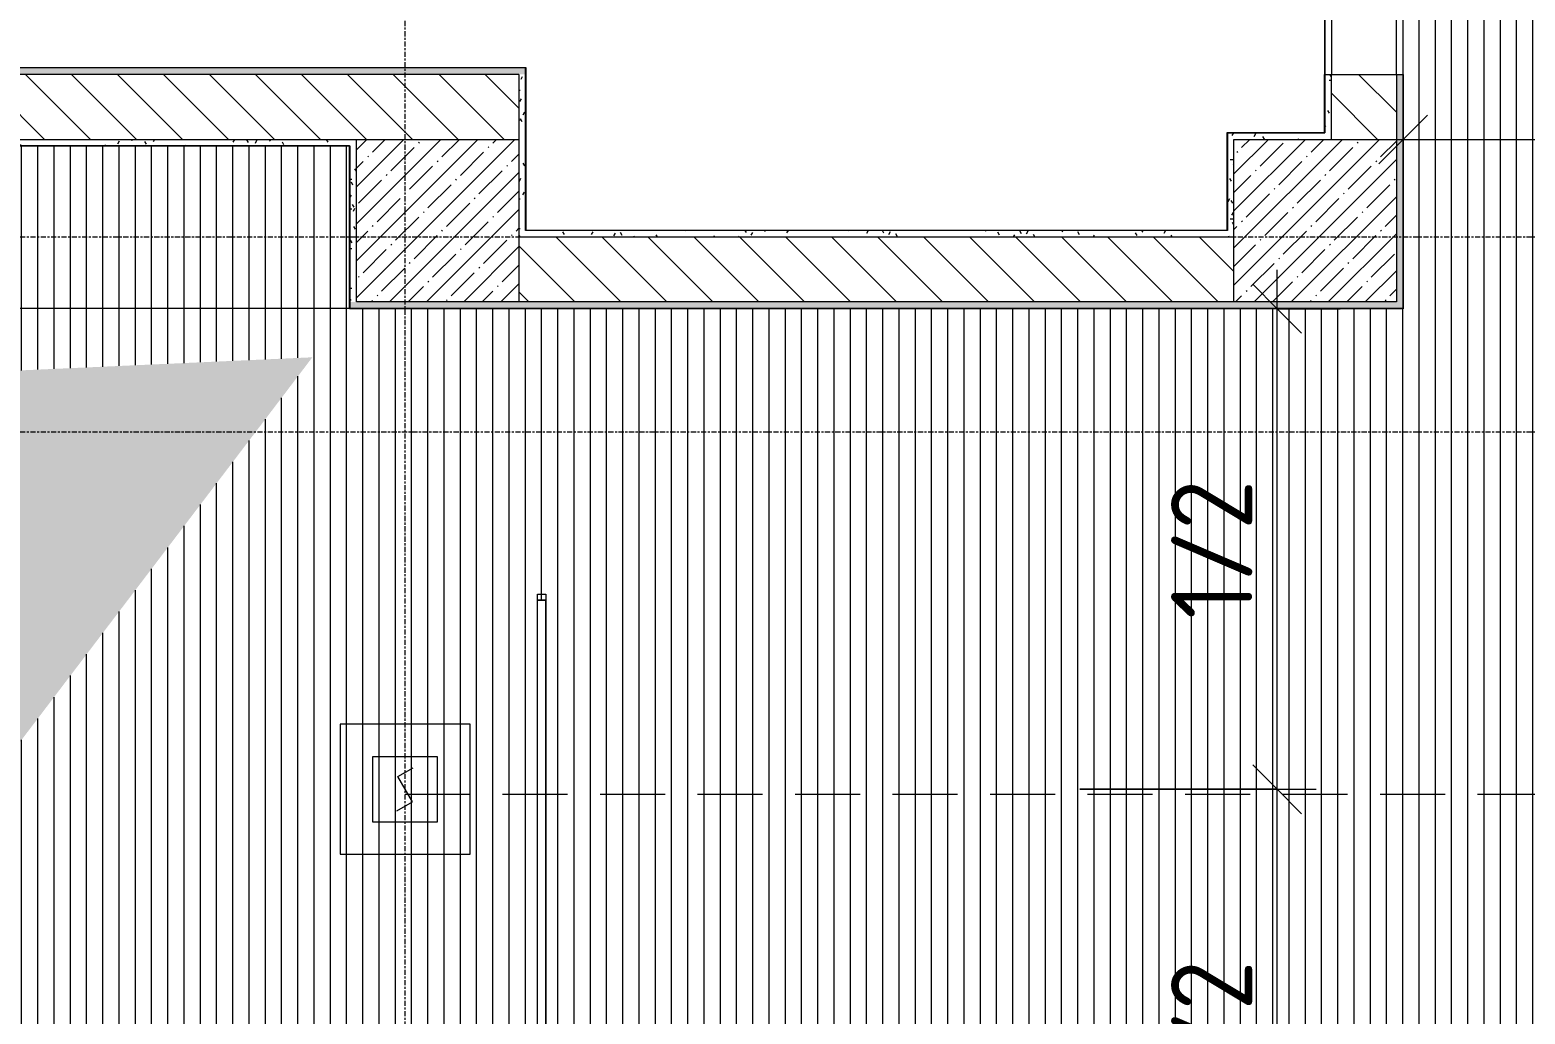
# Model space of a CAD drawing. Header units: millimetres. Extents: x 1311 to 195818, y -8553 to 29000.
# Drawn here: x 12001 to 16602, y 8708 to 11737 of the extents above; entities that cross this region are included whole.
import ezdxf

# ---------------------------------------------------------------- set-up
doc = ezdxf.new("R2010")
doc.units = ezdxf.units.MM
doc.linetypes.add('ADSK_Штрих_ш2 п1', pattern=[300, 200, -100])
doc.linetypes.add('Осевая', pattern=[31.75, 6.35, -4.7625, 15.875, -4.7625])
for name, color, linetype, lineweight in [('A-ANNO-DIMS', 7, 'Continuous', 9), ('A-ANNO-DIMS-100', 7, 'Continuous', 9), ('A-CLNG-PATT', 7, 'Continuous', 9), ('A-DETL-6', 7, 'ADSK_Штрих_ш2 п1', 9), ('A-WALL', 7, 'Continuous', 9), ('I-WALL', 7, 'Continuous', 9), ('Q-SPCQ', 7, 'Continuous', 9), ('S-COLS', 7, 'Continuous', 9), ('Оси-2', 7, 'Осевая', 9)]:
    doc.layers.add(name, color=color, linetype=linetype, lineweight=lineweight)
for name, color, linetype, lineweight, true_color in [('A-CLNG-1', 7, 'Continuous', 9, 0xeaeaea), ('A-WALL-1', 7, 'Continuous', 9, 0x3c3c3c), ('A-WALL-FNSH-1', 7, 'Continuous', 9, 0x3c3c3c), ('E-LITE-EQPM-1', 7, 'Continuous', 9, 0xff8080), ('I-WALL-1', 7, 'Continuous', 9, 0x535353), ('Q-SPCQ-2', 1, 'Continuous', 9, 0xff0000), ('S-COLS-1', 9, 'Continuous', 9, 0x808080), ('S-COLS-2', 7, 'Continuous', 9, 0x3c3c3c)]:
    doc.layers.add(name, color=color, linetype=linetype, lineweight=lineweight, true_color=true_color)
doc.layers.add('A-CLNG-PATT-1', color=7, linetype='Continuous', lineweight=9, transparency=1)
doc.styles.add('ISOCPEUR', font='isocpeur.ttf', dxfattribs={"width": 0.9, "height": 250})
doc.dimstyles.new('ISO-2_5_0_9К_БОЛЬШОЙ', dxfattribs={"dimscale": 304.8, "dimtxt": 248.995294, "dimasz": 0.492126, "dimexe": 0.393701, "dimexo": 0.984252, "dimgap": 0, "dimtad": 1, "dimdec": 0, "dimrnd": 10, "dimzin": 0, "dimdsep": 46, "dimtxsty": 'ISOCPEUR', "dimblk1": 'OBLIQUE', "dimblk2": 'OBLIQUE', "dimsah": 1, "dimcen": 0.09, "dimdle": 0.393701, "dimazin": 0, "dimtfac": 1, "dimtdec": 4, "dimtix": 1, "dimtmove": 0, "dimatfit": 3, "dimfxl": 1, "dimtvp": 1, "dimtolj": 1, "dimtzin": 0, "dimarcsym": 2})
pattern_1 = [(135, (9445.76, 0), (-70.7107, -70.7107), [])]
pattern_2 = [(0, (9445.765, 0), (121.92, 30.48), [10.058, -81.382, 10.058, -81.382, -487.68]), (0, (9445.765, 0), (121.92, 30.48), [-182.88, 10.058, -172.822, 10.058, -81.382, -213.36]), (0, (9445.765, 0), (121.92, 30.48), [-457.2, 10.058, -50.902, 10.058, -142.342]), (120, (9491.485, 15.24), (-87.356454, 90.34582), [10.058, -81.382, 10.058, -81.382, -487.68]), (120, (9491.485, 15.24), (-87.356454, 90.34582), [-182.88, 10.058, -172.822, 10.058, -81.382, -213.36]), (120, (9491.485, 15.24), (-87.356454, 90.34582), [-457.2, 10.058, -50.902, 10.058, -142.342]), (240, (9506.725, 76.2), (-34.563546, -120.82582), [10.058, -81.382, 10.058, -81.382, -487.68]), (240, (9506.725, 76.2), (-34.563546, -120.82582), [-182.88, 10.058, -172.822, 10.058, -81.382, -213.36]), (240, (9506.725, 76.2), (-34.563546, -120.82582), [-457.2, 10.058, -50.902, 10.058, -142.342])]

# ---------------------------------------------------------------- blocks, each defined once
blk = doc.blocks.new('BSC_Колонна _Прямоугольная - 500х500-22206884-Сводный план потолков 1 этажа в осях 1-12')
at = {"layer": 'S-COLS-1'}
h = blk.add_hatch(dxfattribs=at)
h.set_pattern_fill('FP_67', color=256, style=0, pattern_type=2)
h.set_pattern_definition([(45, (-6510, -11150), (-57.02463, 57.02463), []), (45, (-6452.975, -11150), (-57.02463, 57.02463), [100.806, -20.161, 3.353, -16.808])])
h.paths.add_polyline_path([(250, -250), (250, 250), (-250, 250), (-250, -250)])
at = {"layer": 'S-COLS-2'}
for p, q in [((-250, 250), (250, 250)), ((-250, -250), (-250, 250)), ((250, 250), (250, -250)), ((250, -250), (-250, -250))]:
    blk.add_line(p, q, dxfattribs=at)
blk = doc.blocks.new('BSC_Колонна _Прямоугольная - 500х500-V46-Сводный план потолков 1 этажа в осях 1-12')
at = {"layer": 'S-COLS-1'}
h = blk.add_hatch(dxfattribs=at)
h.set_pattern_fill('FP_68', color=256, style=0, pattern_type=2)
h.set_pattern_definition([(45, (-3810, -11150), (-57.0246, 57.0246), []), (45, (-3752.975, -11150), (-57.0246, 57.0246), [100.806, -20.161, 3.353, -16.808])])
h.paths.add_polyline_path([(250, -250), (250, 250), (-250, 250), (-250, -250)])
at = {"layer": 'S-COLS-2'}
for p, q in [((-250, 250), (250, 250)), ((-250, -250), (-250, 250)), ((250, 250), (250, -250)), ((250, -250), (-250, -250))]:
    blk.add_line(p, q, dxfattribs=at)
blk = doc.blocks.new('Downlight - Strip - 2000 мм-27655400-Сводный план потолков 1 этажа в осях 1-12')
at = {"layer": 'E-LITE-EQPM-1'}
for p, q in [((-1000, -231.3), (-1000, -205.9)), ((-1000, -205.9), (-980.9, -205.9)), ((-980.9, -231.3), (-980.9, -205.9)), ((-980.9, -205.9), (981, -205.9)), ((-980.9, -205.9), (-980.9, -231.3)), ((-980.9, -231.3), (-980.9, -205.9)), ((-980.9, -205.9), (-980.9, -231.3)), ((-980.9, -205.9), (981, -205.9)), ((-980.9, -205.9), (981, -205.9)), ((981, -205.9), (981, -231.3)), ((981, -231.3), (981, -205.9)), ((981, -205.9), (1000, -205.9)), ((981, -231.3), (981, -205.9)), ((981, -205.9), (981, -231.3)), ((1000, -205.9), (1000, -231.3)), ((-980.9, -231.3), (-1000, -231.3)), ((981, -231.3), (-980.9, -231.3)), ((981, -231.3), (-980.9, -231.3)), ((-980.9, -231.3), (981, -231.3)), ((1000, -231.3), (981, -231.3))]:
    blk.add_line(p, q, dxfattribs=at)
blk = doc.blocks.new('Извещатель потолочный - Монтируемые на перекрытии-30351624-Сводный план потолков 1 этажа в осях 1-12')
at = {"layer": 'Q-SPCQ'}
for p, q in [((-300, 300), (-300, -100)), ((100, 300), (-300, 300)), ((100, -100), (100, 300)), ((0, 200), (-200, 200)), ((-200, 200), (-200, 0)), ((0, 0), (0, 200)), ((-122.5, 139), (-74.9, 166.5)), ((-100, 100), (-122.5, 139)), ((-77.5, 61), (-100, 100)), ((-125.1, 33.5), (-77.5, 61)), ((-200, 0), (0, 0)), ((-300, -100), (100, -100))]:
    blk.add_line(p, q, dxfattribs=at)
blk = doc.blocks.new('DIMBLOCK58-Сводный план потолков 1 этажа в осях 1-12')
at = {"layer": 'A-ANNO-DIMS-100', "lineweight": 20}
for p, q in [((15839.1, 9399.5), (15764.1, 9474.5)), ((15839.1, 9399.5), (15914.1, 9324.5)), ((15839.1, 7920), (15764.1, 7995)), ((15839.1, 7920), (15914.1, 7845))]:
    blk.add_line(p, q, dxfattribs=at)
at = {"layer": 'A-ANNO-DIMS-100'}
for p, q in [((15231.4, 9399.5), (15959.1, 9399.5)), ((15839.1, 9399.5), (15231.4, 9399.5)), ((15839.1, 7800), (15839.1, 9399.5)), ((13421.8, 7920), (15959.1, 7920)), ((15839.1, 7920), (13421.8, 7920))]:
    blk.add_line(p, q, dxfattribs=at)
at = {"layer": 'A-ANNO-DIMS-100', "color": 0, "insert": (15512.5, 8444.3), "char_height": 250, "width": 517.144, "attachment_point": 1, "rotation": 90, "line_spacing_factor": 1.149209, "style": 'ISOCPEUR'}
blk.add_mtext('1/2', dxfattribs=at)
blk = doc.blocks.new('_Oblique')
at = {"color": 0, "linetype": 'ByBlock', "lineweight": -2}
blk.add_line((-0.5, -0.5), (0.5, 0.5), dxfattribs=at)
blk = doc.blocks.new('DIMBLOCK59-Сводный план потолков 1 этажа в осях 1-12')
at = {"layer": 'A-ANNO-DIMS-100'}
for p, q in [((15839.1, 9399.5), (15839.1, 10999)), ((16033, 10879), (15719.1, 10879)), ((15839.1, 10879), (16033, 10879)), ((15231.4, 9399.5), (15959.1, 9399.5)), ((15839.1, 9399.5), (15231.4, 9399.5))]:
    blk.add_line(p, q, dxfattribs=at)
at = {"layer": 'A-ANNO-DIMS-100', "lineweight": 20}
for p, q in [((15839.1, 10879), (15764.1, 10954)), ((15839.1, 10879), (15914.1, 10804)), ((15839.1, 9399.5), (15764.1, 9474.5)), ((15839.1, 9399.5), (15914.1, 9324.5))]:
    blk.add_line(p, q, dxfattribs=at)
at = {"layer": 'A-ANNO-DIMS-100', "color": 0, "insert": (15512.5, 9923.8), "char_height": 250, "width": 517.144, "attachment_point": 1, "rotation": 90, "line_spacing_factor": 1.149209, "style": 'ISOCPEUR'}
blk.add_mtext('1/2', dxfattribs=at)
blk = doc.blocks.new('DIMBLOCK60-Сводный план потолков 1 этажа в осях 1-12')
at = {"layer": 'A-ANNO-DIMS-100'}
for p, q in [((16226.8, 11205.9), (16226.8, 11519.8)), ((19675.8, 11205.9), (19675.8, 11519.8)), ((16106.8, 11399.8), (19675.8, 11399.8)), ((16226.8, 11399.8), (16226.8, 11205.9)), ((19675.8, 11399.8), (19675.8, 11205.9))]:
    blk.add_line(p, q, dxfattribs=at)
at = {"layer": 'A-ANNO-DIMS-100', "lineweight": 20}
for p, q in [((16226.8, 11399.8), (16301.8, 11474.8)), ((19675.8, 11399.8), (19750.8, 11474.8)), ((16226.8, 11399.8), (16151.8, 11324.8)), ((19675.8, 11399.8), (19600.8, 11324.8))]:
    blk.add_line(p, q, dxfattribs=at)
at = {"layer": 'A-ANNO-DIMS-100', "color": 0, "insert": (17735.8, 11726.4), "char_height": 250, "width": 517.144, "attachment_point": 1, "line_spacing_factor": 1.149209, "style": 'ISOCPEUR'}
blk.add_mtext('1/2', dxfattribs=at)

msp = doc.modelspace()

# ---------------------------------------------------------------- hatches: boundary and pattern name
at = {"layer": 'A-CLNG-PATT'}
h = msp.add_hatch(dxfattribs=at)
h.set_pattern_fill('FP_90', color=256, style=0, pattern_type=2)
h.set_pattern_definition([(90, (12025.765, 14181.893), (50, -3e-15), [])])
h.paths.add_polyline_path([(20155.2, 7920), (29435.8, 7920), (29435.8, 10868.5), (23124.8, 10868.5), (23124.8, 10886.1), (21889.5, 11574.1), (21889.5, 11498.1), (21864.1, 11498.1), (21864.1, 11588.2), (19689.5, 12799.3), (19689.5, 12098.1), (19664.1, 12098.1), (19664.1, 12813.5), (16544.3, 14551), (16579.8, 14554.5), (19664.1, 12825.8), (19664.1, 14060), (19689.5, 14060), (19689.5, 12811.6), (21864.1, 11592.8), (21864.1, 13460), (21889.5, 13460), (21889.5, 11578.5), (23124.8, 10886.2), (23124.8, 15199), (16544.3, 14575.1), (16544.3, 15001), (23124.8, 15200), (16225.8, 15200), (16225.8, 14975), (16543.3, 14975), (16543.3, 14575), (16225.8, 14575), (16225.8, 12775), (16240.8, 12775), (16240.8, 12725), (16225.8, 12725), (16225.8, 10880), (12984.8, 10880), (12984.8, 11380), (11276.8, 11379), (11275.8, 10879.8), (9990.8, 10600), (12870.3, 10729.3), (10735.8, 7920), (17619.4, 7920)])
h.paths.add_polyline_path([(24610.8, 7921), (24610.8, 7941), (24710.8, 7941), (24710.8, 7921)])
h.paths.add_polyline_path([(24025.8, 7921), (23925.8, 7921), (23925.8, 7941), (24025.8, 7941)])
h.paths.add_polyline_path([(13588.5, 8019.5), (13563.1, 8019.5), (13563.1, 9981.4), (13588.5, 9981.4), (13588.5, 8141.5)])
h.paths.add_polyline_path([(21588.5, 8019.5), (21563.1, 8019.5), (21563.1, 9981.4), (21588.5, 9981.4), (21588.5, 8141.5)])
h.paths.add_polyline_path([(9575.8, 8520), (10735.8, 8520), (9990.8, 10600), (9575.8, 10600), (9575.8, 8521)])
h.paths.add_polyline_path([(17588.5, 8819.5), (17563.1, 8819.5), (17563.1, 10781.4), (17588.5, 10781.4), (17588.5, 9555.8)])
h.paths.add_polyline_path([(25563.1, 8820.1), (25563.1, 10782), (25588.5, 10782), (25588.5, 8820.1)])
h.paths.add_polyline_path([(9751.7, 9501), (9704.8, 9512.5), (9662.2, 9534.9), (9626.1, 9566.9), (9598.7, 9606.6), (9581.6, 9651.6), (9575.8, 9699.5), (9581.6, 9747.4), (9598.7, 9792.4), (9626.1, 9832.1), (9662.2, 9864.1), (9704.8, 9886.5), (9751.7, 9898), (9799.9, 9898), (9848.2, 9885.7), (9889.4, 9864.1), (9925.5, 9832.1), (9952.9, 9792.4), (9970, 9747.4), (9975.8, 9699.5), (9970, 9651.6), (9952.9, 9606.6), (9925.5, 9566.9), (9889.4, 9534.9), (9846.7, 9512.5), (9799.9, 9501), (9771.5, 9501)])
h.paths.add_polyline_path([(17464.1, 11498.1), (17464.1, 13460), (17489.5, 13460), (17489.5, 11498.1)])
h.paths.add_polyline_path([(22891.7, 12851.5), (22844.8, 12863), (22802.2, 12885.4), (22766.1, 12917.4), (22738.7, 12957.1), (22721.6, 13002.1), (22715.8, 13050), (22721.6, 13097.9), (22738.7, 13142.9), (22766.1, 13182.6), (22802.2, 13214.6), (22844.8, 13237), (22891.7, 13248.5), (22939.9, 13248.5), (22986.7, 13237), (23029.4, 13214.6), (23065.5, 13182.6), (23092.9, 13142.9), (23110, 13097.9), (23115.8, 13050), (23110, 13002.1), (23092.9, 12957.1), (23065.5, 12917.4), (23029.4, 12885.4), (22986.7, 12863), (22939.9, 12851.5)])
at = {"layer": 'A-CLNG-PATT-1'}
h = msp.add_hatch(color=256, dxfattribs=at)
h.paths.add_polyline_path([(10735.8, 7920), (12870.3, 10729.3), (9990.8, 10600), (10735.8, 8520), (10735.8, 7921)])
h.paths.add_polyline_path([(9990.8, 10600), (11275.8, 10880), (9990.8, 10880), (9990.8, 10612.5)])
h.paths.add_polyline_path([(23124.8, 10886.1), (23124.8, 10886.2), (21889.5, 11578.5), (21889.5, 11574.1), (23099.9, 10900)])
h.paths.add_polyline_path([(21864.1, 11588.2), (21864.1, 11592.8), (19689.5, 12811.6), (19689.5, 12799.3)])
h.paths.add_polyline_path([(19664.1, 12813.5), (19664.1, 12825.8), (16579.8, 14554.5), (16544.3, 14551), (18049, 13712.9)])
h.paths.add_polyline_path([(16544.3, 14575.1), (23124.8, 15199.7), (16544.3, 15001), (16544.3, 14641.5)])
at = {"layer": 'I-WALL'}
h = msp.add_hatch(dxfattribs=at)
h.set_pattern_fill('FP_18', color=256, style=0, pattern_type=2)
h.set_pattern_definition(pattern_1)
h.paths.add_polyline_path([(16205.8, 11400), (16205.8, 11600), (16005.8, 11600), (16005.8, 11400)])
h.paths.add_polyline_path([(16005.8, 12550), (16205.8, 12550), (16205.8, 14612.5), (16197.2, 14600), (16005.8, 14600), (16005.8, 13712.9)])
h = msp.add_hatch(dxfattribs=at)
h.set_pattern_fill('FP_84', color=256, style=0, pattern_type=2)
h.set_pattern_definition(pattern_2)
h.paths.add_polyline_path([(16205.8, 10900), (16225.8, 10900), (16225.8, 11600), (16205.8, 11600), (16205.8, 11400)])
h.paths.add_polyline_path([(16225.8, 12550), (16225.8, 14570), (16205.8, 14570), (16205.8, 12550)])
h = msp.add_hatch(dxfattribs=at)
h.set_pattern_fill('FP_84', color=256, style=0, pattern_type=2)
h.set_pattern_definition(pattern_2)
h.paths.add_polyline_path([(16005.8, 11400), (16005.8, 11600), (15985.8, 11600), (15985.8, 11400)])
h.paths.add_polyline_path([(16005.8, 12550), (16005.8, 14300), (15985.8, 14299), (15985.8, 12550)])
h = msp.add_hatch(dxfattribs=at)
h.set_pattern_fill('FP_84', color=256, style=0, pattern_type=2)
h.set_pattern_definition(pattern_2)
h.paths.add_polyline_path([(13525.8, 11600), (13525.8, 11620), (9555.8, 11620), (9555.8, 11600), (13505.8, 11600)])
h = msp.add_hatch(dxfattribs=at)
h.set_pattern_fill('FP_18', color=256, style=0, pattern_type=2)
h.set_pattern_definition(pattern_1)
h.paths.add_polyline_path([(13505.8, 11400), (13505.8, 11600), (11255.8, 11600), (11255.8, 11400), (13005.8, 11400)])
h = msp.add_hatch(dxfattribs=at)
h.set_pattern_fill('FP_84', color=256, style=0, pattern_type=2)
h.set_pattern_definition(pattern_2)
h.paths.add_polyline_path([(13505.8, 11120), (13525.8, 11120), (13525.8, 11600), (13505.8, 11600), (13505.8, 11133)])
h = msp.add_hatch(dxfattribs=at)
h.set_pattern_fill('FP_84', color=256, style=0, pattern_type=2)
h.set_pattern_definition(pattern_2)
h.paths.add_polyline_path([(15705.8, 11400), (15985.8, 11400), (15984.8, 11420), (15685.8, 11420), (15685.8, 11400)])
h = msp.add_hatch(dxfattribs=at)
h.set_pattern_fill('FP_84', color=256, style=0, pattern_type=2)
h.set_pattern_definition(pattern_2)
h.paths.add_polyline_path([(11280.1, 11380), (12985.8, 11380), (12984.8, 11400), (11255.8, 11400), (11255.8, 11380), (11276.8, 11380)])
h = msp.add_hatch(dxfattribs=at)
h.set_pattern_fill('FP_84', color=256, style=0, pattern_type=2)
h.set_pattern_definition(pattern_2)
h.paths.add_polyline_path([(12985.8, 10900), (13005.8, 10900), (13005.8, 11400), (12985.8, 11400), (12985.8, 10900.1)])
h = msp.add_hatch(dxfattribs=at)
h.set_pattern_fill('FP_84', color=256, style=0, pattern_type=2)
h.set_pattern_definition(pattern_2)
h.paths.add_polyline_path([(15705.8, 11100), (15705.8, 11400), (15685.8, 11400), (15685.8, 11100)])
h = msp.add_hatch(dxfattribs=at)
h.set_pattern_fill('FP_84', color=256, style=0, pattern_type=2)
h.set_pattern_definition(pattern_2)
h.paths.add_polyline_path([(15083.7, 11100), (15685.8, 11100), (15684.8, 11120), (13505.8, 11120), (13505.8, 11100)])
h = msp.add_hatch(dxfattribs=at)
h.set_pattern_fill('FP_18', color=256, style=0, pattern_type=2)
h.set_pattern_definition(pattern_1)
h.paths.add_polyline_path([(15083.7, 10900), (15705.8, 10900), (15705.8, 11100), (13505.8, 11100), (13505.8, 10900)])
h = msp.add_hatch(dxfattribs=at)
h.set_pattern_fill('FP_84', color=256, style=0, pattern_type=2)
h.set_pattern_definition(pattern_2)
h.paths.add_polyline_path([(15083.7, 10880), (16225.8, 10880), (16225.8, 10900), (12985.8, 10900), (12985.8, 10880), (13505.8, 10880)])

# ---------------------------------------------------------------- linework, layer by layer
at = {"layer": 'A-CLNG-1'}
for p, q in [((16225.8, 12725), (16225.8, 10880)), ((12985.8, 10880), (9990.8, 10880)), ((16225.8, 10880), (16225.8, 10880))]:
    msp.add_line(p, q, dxfattribs=at)
at = {"layer": 'A-DETL-6'}
msp.add_line((13155.8, 9384.5), (26825.8, 9384.5), dxfattribs=at)
at = {"layer": 'A-WALL'}
for p, q in [((13505.8, 11600), (9535.8, 11600)), ((13505.8, 11600), (13505.8, 11400)), ((13525.8, 11120), (13525.8, 11600)), ((15985.8, 11600), (15985.8, 11421)), ((15685.8, 11420), (15985.8, 11420)), ((11255.8, 11400), (13005.8, 11400)), ((12984.8, 11380), (11275.8, 11380)), ((12985.8, 11380), (12985.8, 10900)), ((15685.8, 11400), (15685.8, 11120)), ((15685.8, 11120), (13525.8, 11120))]:
    msp.add_line(p, q, dxfattribs=at)
at = {"layer": 'A-WALL-1'}
for p, q in [((15985.8, 11600), (16225.8, 11600)), ((16005.8, 11400), (16005.8, 11600)), ((16205.8, 11600), (16205.8, 11400)), ((13505.8, 11100), (15705.8, 11100)), ((16225.8, 10880), (12985.8, 10880)), ((15705.8, 10900), (13505.8, 10900))]:
    msp.add_line(p, q, dxfattribs=at)
at = {"layer": 'A-WALL-FNSH-1'}
for p, q in [((9576.8, 11621), (13526.8, 11621)), ((13525.8, 11620), (9576.8, 11620)), ((13525.8, 11600), (13525.8, 11620)), ((13526.8, 11621), (13526.8, 11121)), ((15984.8, 11420), (15984.8, 11600)), ((15984.8, 11600), (15985.8, 11600)), ((16225.8, 11600), (16226.8, 11600)), ((16226.8, 11600), (16226.8, 10879)), ((15684.8, 11120), (15684.8, 11421)), ((15684.8, 11421), (15985.8, 11421)), ((15685.8, 11420), (15685.8, 11400)), ((12985.8, 11379), (11275.8, 11379)), ((12984.8, 10879), (12984.8, 11380)), ((12984.8, 11380), (12985.8, 11380)), ((13526.8, 11121), (15685.8, 11121)), ((16226.8, 10879), (12984.8, 10879)), ((12985.8, 10900), (12985.8, 10880))]:
    msp.add_line(p, q, dxfattribs=at)
at = {"layer": 'I-WALL-1'}
for p, q in [((15984.8, 12550), (15984.8, 11600)), ((15985.8, 12550), (15985.8, 11600)), ((16005.8, 12550), (16005.8, 11600)), ((16205.8, 11600), (16205.8, 12550)), ((16226.8, 11600), (16226.8, 12550)), ((15985.8, 11421), (15985.8, 11420))]:
    msp.add_line(p, q, dxfattribs=at)
at = {"layer": 'Оси-2'}
for p, q in [((13155.8, 593.7), (13155.8, 24898.1)), ((9007.3, 11100), (45435.8, 11100)), ((10277.3, 10500), (45435.8, 10500))]:
    msp.add_line(p, q, dxfattribs=at)

# ---------------------------------------------------------------- block references
at = {"layer": 'E-LITE-EQPM-1', "rotation": 90}
msp.add_blockref('Downlight - Strip - 2000 мм-27655400-Сводный план потолков 1 этажа в осях 1-12', (13357.1, 9000.5), dxfattribs=at)
at = {"layer": 'Q-SPCQ-2'}
msp.add_blockref('Извещатель потолочный - Монтируемые на перекрытии-30351624-Сводный план потолков 1 этажа в осях 1-12', (13255.8, 9299.5), dxfattribs=at)
at = {"layer": 'S-COLS'}
for name, p in [('BSC_Колонна _Прямоугольная - 500х500-V46-Сводный план потолков 1 этажа в осях 1-12', (13255.8, 11150)), ('BSC_Колонна _Прямоугольная - 500х500-22206884-Сводный план потолков 1 этажа в осях 1-12', (15955.8, 11150))]:
    msp.add_blockref(name, p, dxfattribs=at)

# ---------------------------------------------------------------- dimensions: what is measured, and where the dimension line sits
at = {"layer": 'A-ANNO-DIMS'}
dim = msp.add_linear_dim(base=(19675.8, 11399.8), p1=(16226.8, 11505.9), p2=(19675.8, 11505.9), text='1/2', dimstyle='ISO-2_5_0_9К_БОЛЬШОЙ', override={"dimpost": '<>', "dimfxl": 3448.999932}, dxfattribs=at)
dim.commit()
dim.dimension.update_dxf_attribs({"geometry": 'DIMBLOCK60-Сводный план потолков 1 этажа в осях 1-12', "text_midpoint": (17951.3, 11524.8)})
for base, p1, p2, override, picture, middle in [((15839.1, 10879), (14931.4, 9399.5), (15733, 10879), {"dimpost": '<>', "dimfxl": 1682.692502}, 'DIMBLOCK59-Сводный план потолков 1 этажа в осях 1-12', (15714.1, 10139.2)), ((15839.1, 9399.5), (13121.8, 7920), (14931.4, 9399.5), {"dimpost": '<>', "dimfxl": 2337.438425}, 'DIMBLOCK58-Сводный план потолков 1 этажа в осях 1-12', (15714.1, 8659.8))]:
    dim = msp.add_linear_dim(base=base, p1=p1, p2=p2, angle=90, text='1/2', dimstyle='ISO-2_5_0_9К_БОЛЬШОЙ', override=override, dxfattribs=at)
    dim.commit()
    dim.dimension.update_dxf_attribs({"geometry": picture, "text_midpoint": middle})

doc.saveas('drawing.dxf')
